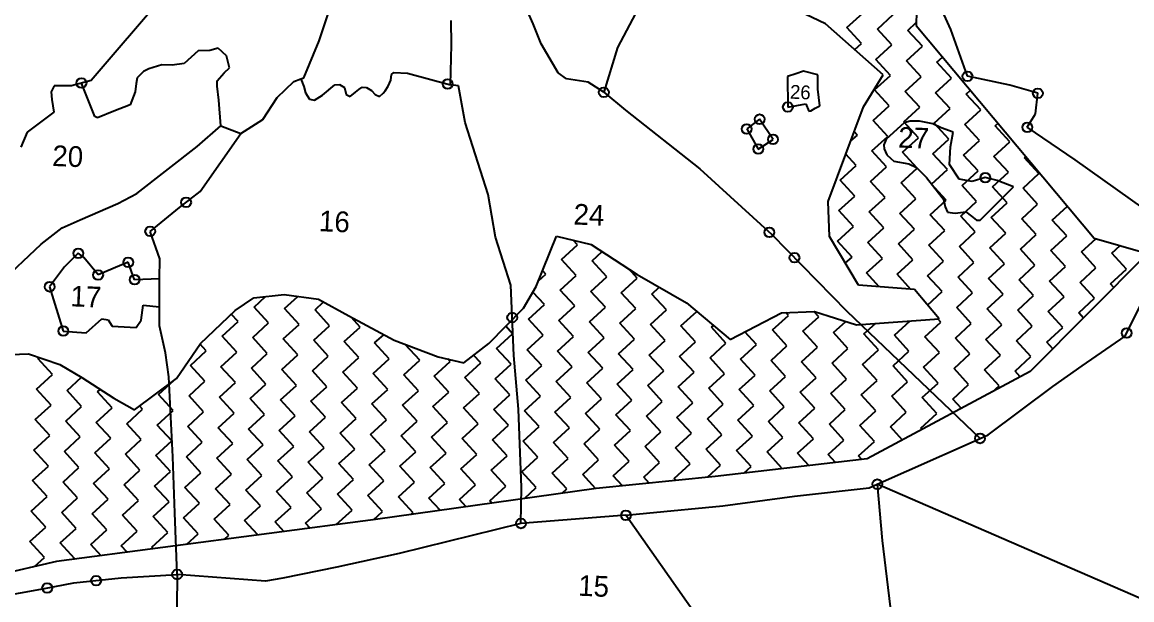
# Model space of a CAD drawing. Header units: metres. Extents: x 325382 to 334163, y 1808984 to 1815491.
# Drawn here: x 329309 to 330274, y 1812274 to 1812776 of the extents above; entities that cross this region are included whole.
import ezdxf

# ---------------------------------------------------------------- set-up
doc = ezdxf.new("R2010")
doc.units = ezdxf.units.M
doc.header["$MEASUREMENT"] = 0
for name, color, linetype in [('POLY_HATCH', 12, 'Continuous'), ('POLY_PARCEL', 6, 'Continuous'), ('POLY_WATER', 4, 'Continuous'), ('TEXT_PARCEL', 7, 'Continuous')]:
    doc.layers.add(name, color=color, linetype=linetype)
doc.styles.add('TEXT_MAP', font='', dxfattribs={"height": 1.8})
doc.styles.get('TEXT_MAP').set_extended_font_data('Kruti Dev 050')

msp = doc.modelspace()

# ---------------------------------------------------------------- linework, layer by layer
for centre in [(329360.3, 1812723.44), (329678.8, 1812722.57), (330130.93, 1812729.38), (329814.66, 1812715.47), (330192.16, 1812714.55), (329974.71, 1812702.58), (329938.93, 1812683.59), (329950.17, 1812692.02), (330182.94, 1812685.03), (329961.81, 1812674.44), (329949.03, 1812666.09), (330146.42, 1812641.24), (329451.34, 1812619.72), (329420.1, 1812594.5), (329958.62, 1812593.64), (329357.56, 1812575.41), (329401, 1812567.59), (329980.47, 1812571.61), (329374.8, 1812556.6), (329406.59, 1812552.42), (329332.58, 1812546.31), (329734.95, 1812519.56), (329344.53, 1812507.79), (330269.46, 1812506.1), (330141.86, 1812414.42), (330052.52, 1812374.63), (329833.85, 1812347.58), (329742.54, 1812340.47), (329373.09, 1812290.81), (329443.55, 1812296.14), (329330.52, 1812284.33)]:
    msp.add_circle(centre, 4.26)
at = {"layer": 'POLY_HATCH'}
for p, q in [((330087.32, 1812837), (330086.39, 1812773.48)), ((330007.4, 1812774.99), (329961.19, 1812797.23)), ((330057.68, 1812730.69), (330007.4, 1812774.99)), ((330086.39, 1812773.48), (330241.23, 1812588.51)), ((330040.45, 1812702.83), (330057.68, 1812730.69)), ((330009.75, 1812620.35), (330040.45, 1812702.83)), ((330010.94, 1812589.99), (330009.75, 1812620.35)), ((329755.69, 1812546.54), (329773.63, 1812590.36)), ((329773.63, 1812590.36), (329803.65, 1812583.14)), ((329803.65, 1812583.14), (329843.79, 1812556.96)), ((330036.04, 1812547.64), (330010.94, 1812589.99)), ((330241.23, 1812588.51), (330287.43, 1812575.26)), ((330287.43, 1812575.26), (330185.47, 1812472.55)), ((329843.79, 1812556.96), (329886.52, 1812532.35)), ((329744.75, 1812527.66), (329755.69, 1812546.54)), ((330084.74, 1812543.81), (330036.04, 1812547.64)), ((330106.38, 1812518.45), (330084.74, 1812543.81)), ((329493.98, 1812525.72), (329510.18, 1812536.77)), ((329510.18, 1812536.77), (329536.48, 1812539.54)), ((329536.48, 1812539.54), (329566.42, 1812535.6)), ((329566.42, 1812535.6), (329592.77, 1812520.9)), ((329463.91, 1812496.97), (329493.98, 1812525.72)), ((329714.75, 1812497), (329744.75, 1812527.66)), ((329886.52, 1812532.35), (329924.41, 1812500.38)), ((329924.41, 1812500.38), (329969.26, 1812523.65)), ((329969.26, 1812523.65), (329997.96, 1812524.91)), ((329997.96, 1812524.91), (330034.52, 1812513.2)), ((329592.77, 1812520.9), (329632.29, 1812499.8)), ((330034.52, 1812513.2), (330106.38, 1812518.45)), ((329442.94, 1812466.51), (329463.91, 1812496.97)), ((329632.29, 1812499.8), (329670.42, 1812485.49)), ((329692.94, 1812480.29), (329714.75, 1812497)), ((329298.55, 1812487.27), (329314.28, 1812487.88)), ((329314.28, 1812487.88), (329341.37, 1812478.84)), ((329670.42, 1812485.49), (329692.94, 1812480.29)), ((329341.37, 1812478.84), (329360.51, 1812467.53)), ((329360.51, 1812467.53), (329388.51, 1812449.3)), ((329406.39, 1812439.36), (329442.94, 1812466.51)), ((330185.47, 1812472.55), (330043.63, 1812396.55)), ((329388.51, 1812449.3), (329406.39, 1812439.36)), ((330043.63, 1812396.55), (329911.46, 1812381.43)), ((329911.46, 1812381.43), (329808.07, 1812371.03)), ((329808.07, 1812371.03), (329615.99, 1812343.98)), ((329615.99, 1812343.98), (329338.68, 1812307.33)), ((329338.68, 1812307.33), (328939.31, 1812216.24))]:
    msp.add_line(p, q, dxfattribs=at)
at = {"layer": 'POLY_HATCH', "linetype": 'Continuous'}
for p, q in [((330026.02, 1812771.64), (330039.86, 1812784.32)), ((330052.54, 1812770.47), (330066.39, 1812783.15)), ((330079.06, 1812769.3), (330086.42, 1812776.04)), ((330038.69, 1812757.8), (330026.02, 1812771.64)), ((330065.22, 1812756.63), (330052.54, 1812770.47)), ((330091.74, 1812755.46), (330079.06, 1812769.3)), ((330032.92, 1812752.51), (330038.69, 1812757.8)), ((330051.37, 1812743.95), (330065.22, 1812756.63)), ((330077.89, 1812742.78), (330091.74, 1812755.46)), ((330104.41, 1812741.61), (330109.31, 1812746.1)), ((330064.05, 1812730.1), (330051.37, 1812743.95)), ((330090.57, 1812728.94), (330077.89, 1812742.78)), ((330117.09, 1812727.77), (330104.41, 1812741.61)), ((330050.2, 1812717.43), (330064.05, 1812730.1)), ((330076.72, 1812716.26), (330090.57, 1812728.94)), ((330103.24, 1812715.09), (330117.09, 1812727.77)), ((330062.88, 1812703.58), (330050.2, 1812717.43)), ((330089.4, 1812702.41), (330076.72, 1812716.26)), ((330129.76, 1812713.92), (330133.43, 1812717.28)), ((330115.92, 1812701.24), (330103.24, 1812715.09)), ((330142.44, 1812700.07), (330129.76, 1812713.92)), ((330049.03, 1812690.91), (330062.88, 1812703.58)), ((330075.55, 1812689.74), (330089.4, 1812702.41)), ((330102.07, 1812688.57), (330115.92, 1812701.24)), ((330128.6, 1812687.4), (330142.44, 1812700.07)), ((330061.71, 1812677.06), (330049.03, 1812690.91)), ((330088.23, 1812675.89), (330075.55, 1812689.74)), ((330114.75, 1812674.72), (330102.07, 1812688.57)), ((330141.27, 1812673.55), (330128.6, 1812687.4)), ((330155.12, 1812686.23), (330157.56, 1812688.46)), ((330029.28, 1812672.83), (330035.19, 1812678.23)), ((330035.19, 1812678.23), (330032.42, 1812681.25)), ((330167.79, 1812672.38), (330155.12, 1812686.23)), ((330047.86, 1812664.39), (330061.71, 1812677.06)), ((330074.38, 1812663.22), (330088.23, 1812675.89)), ((330100.9, 1812662.05), (330114.75, 1812674.72)), ((330127.43, 1812660.88), (330141.27, 1812673.55)), ((330153.95, 1812659.71), (330167.79, 1812672.38)), ((330034.02, 1812651.71), (330025.06, 1812661.49)), ((330060.54, 1812650.54), (330047.86, 1812664.39)), ((330087.06, 1812649.37), (330074.38, 1812663.22)), ((330113.58, 1812648.2), (330100.9, 1812662.05)), ((330140.1, 1812647.03), (330127.43, 1812660.88)), ((330166.62, 1812645.86), (330153.95, 1812659.71)), ((330180.47, 1812658.54), (330181.68, 1812659.65)), ((330193.14, 1812644.69), (330180.47, 1812658.54)), ((330020.17, 1812639.03), (330034.02, 1812651.71)), ((330046.69, 1812637.87), (330060.54, 1812650.54)), ((330073.21, 1812636.7), (330087.06, 1812649.37)), ((330032.85, 1812625.19), (330020.17, 1812639.03)), ((330099.73, 1812635.53), (330113.58, 1812648.2)), ((330126.26, 1812634.36), (330140.1, 1812647.03)), ((330152.78, 1812633.19), (330166.62, 1812645.86)), ((330179.3, 1812632.02), (330193.14, 1812644.69)), ((330059.37, 1812624.02), (330046.69, 1812637.87)), ((330085.89, 1812622.85), (330073.21, 1812636.7)), ((330112.41, 1812621.68), (330099.73, 1812635.53)), ((330138.93, 1812620.51), (330126.26, 1812634.36)), ((330165.45, 1812619.34), (330152.78, 1812633.19)), ((330191.97, 1812618.17), (330179.3, 1812632.02)), ((330019, 1812612.51), (330032.85, 1812625.19)), ((330045.52, 1812611.34), (330059.37, 1812624.02)), ((330072.04, 1812610.17), (330085.89, 1812622.85)), ((330098.57, 1812609), (330112.41, 1812621.68)), ((330125.09, 1812607.83), (330138.93, 1812620.51)), ((330151.61, 1812606.67), (330165.45, 1812619.34)), ((330031.68, 1812598.67), (330019, 1812612.51)), ((330058.2, 1812597.5), (330045.52, 1812611.34)), ((330084.72, 1812596.33), (330072.04, 1812610.17)), ((330178.13, 1812605.5), (330191.97, 1812618.17)), ((330204.65, 1812604.33), (330217.86, 1812616.42)), ((330111.24, 1812595.16), (330098.57, 1812609)), ((330137.76, 1812593.99), (330125.09, 1812607.83)), ((330164.28, 1812592.82), (330151.61, 1812606.67)), ((330190.8, 1812591.65), (330178.13, 1812605.5)), ((330217.33, 1812590.48), (330204.65, 1812604.33)), ((330017.83, 1812585.99), (330031.68, 1812598.67)), ((330044.35, 1812584.82), (330058.2, 1812597.5)), ((330070.87, 1812583.65), (330084.72, 1812596.33)), ((330097.4, 1812582.48), (330111.24, 1812595.16)), ((330123.92, 1812581.31), (330137.76, 1812593.99)), ((330150.44, 1812580.14), (330164.28, 1812592.82)), ((330176.96, 1812578.97), (330190.8, 1812591.65)), ((330203.48, 1812577.8), (330217.33, 1812590.48)), ((329777.97, 1812570), (329791.82, 1812582.67)), ((329791.82, 1812582.67), (329787.92, 1812586.93)), ((330030.51, 1812572.15), (330017.83, 1812585.99)), ((330057.03, 1812570.98), (330044.35, 1812584.82)), ((330083.55, 1812569.81), (330070.87, 1812583.65)), ((330110.07, 1812568.64), (330097.4, 1812582.48)), ((330136.59, 1812567.47), (330123.92, 1812581.31)), ((330230, 1812576.64), (330242.56, 1812588.13)), ((330256.52, 1812575.47), (330263.72, 1812582.06)), ((329804.49, 1812568.83), (329813.27, 1812576.87)), ((330024.68, 1812566.81), (330030.51, 1812572.15)), ((330163.11, 1812566.3), (330150.44, 1812580.14)), ((330189.64, 1812565.13), (330176.96, 1812578.97)), ((330216.16, 1812563.96), (330203.48, 1812577.8)), ((330242.68, 1812562.79), (330230, 1812576.64)), ((330269.2, 1812561.62), (330256.52, 1812575.47)), ((329790.65, 1812556.15), (329777.97, 1812570)), ((329817.17, 1812554.98), (329804.49, 1812568.83)), ((329843.69, 1812553.81), (329836.38, 1812561.79)), ((330043.18, 1812558.3), (330057.03, 1812570.98)), ((330069.7, 1812557.13), (330083.55, 1812569.81)), ((330096.23, 1812555.96), (330110.07, 1812568.64)), ((330122.75, 1812554.79), (330136.59, 1812567.47)), ((330149.27, 1812553.62), (330163.11, 1812566.3)), ((330175.79, 1812552.45), (330189.64, 1812565.13)), ((330202.31, 1812551.28), (330216.16, 1812563.96)), ((330228.83, 1812550.11), (330242.68, 1812562.79)), ((330255.35, 1812548.94), (330269.2, 1812561.62)), ((329757.7, 1812551.43), (329764.13, 1812557.32)), ((329764.13, 1812557.32), (329761.35, 1812560.35)), ((329776.8, 1812543.48), (329790.65, 1812556.15)), ((329803.32, 1812542.31), (329817.17, 1812554.98)), ((329829.84, 1812541.14), (329843.69, 1812553.81)), ((330054.25, 1812546.21), (330043.18, 1812558.3)), ((330081.68, 1812544.05), (330069.7, 1812557.13)), ((330108.9, 1812542.12), (330096.23, 1812555.96)), ((330135.42, 1812540.95), (330122.75, 1812554.79)), ((330161.94, 1812539.78), (330149.27, 1812553.62)), ((330188.47, 1812538.61), (330175.79, 1812552.45)), ((329789.48, 1812529.63), (329776.8, 1812543.48)), ((329816, 1812528.46), (329803.32, 1812542.31)), ((329856.36, 1812539.97), (329862.9, 1812545.95)), ((330096.15, 1812530.44), (330108.9, 1812542.12)), ((330214.99, 1812537.44), (330202.31, 1812551.28)), ((330241.51, 1812536.27), (330228.83, 1812550.11)), ((330258.21, 1812545.82), (330255.35, 1812548.94)), ((329510.42, 1812528.65), (329520.47, 1812537.86)), ((329536.94, 1812527.48), (329548.4, 1812537.97)), ((329563.46, 1812526.31), (329570.89, 1812533.11)), ((329762.96, 1812530.8), (329752.92, 1812541.76)), ((329842.52, 1812527.29), (329829.84, 1812541.14)), ((329869.04, 1812526.12), (329856.36, 1812539.97)), ((330121.58, 1812528.27), (330135.42, 1812540.95)), ((330148.1, 1812527.1), (330161.94, 1812539.78)), ((330174.62, 1812525.93), (330188.47, 1812538.61)), ((330201.14, 1812524.76), (330214.99, 1812537.44)), ((330227.66, 1812523.59), (330241.51, 1812536.27)), ((329523.09, 1812514.81), (329510.42, 1812528.65)), ((329549.62, 1812513.64), (329536.94, 1812527.48)), ((329576.14, 1812512.47), (329563.46, 1812526.31)), ((329749.11, 1812518.12), (329762.96, 1812530.8)), ((329775.63, 1812516.95), (329789.48, 1812529.63)), ((329802.15, 1812515.79), (329816, 1812528.46)), ((329828.67, 1812514.62), (329842.52, 1812527.29)), ((329855.2, 1812513.45), (329869.04, 1812526.12)), ((329881.72, 1812512.28), (329895.43, 1812524.83)), ((329975.13, 1812521.44), (329972.95, 1812523.81)), ((330001.65, 1812520.27), (329997.42, 1812524.89)), ((330134.25, 1812514.43), (330121.58, 1812528.27)), ((330160.77, 1812513.26), (330148.1, 1812527.1)), ((330187.3, 1812512.09), (330174.62, 1812525.93)), ((330213.82, 1812510.92), (330201.14, 1812524.76)), ((330231.73, 1812519.15), (330227.66, 1812523.59)), ((329482.73, 1812503.3), (329496.57, 1812515.97)), ((329496.57, 1812515.97), (329490.61, 1812522.49)), ((329509.25, 1812502.13), (329523.09, 1812514.81)), ((329535.77, 1812500.96), (329549.62, 1812513.64)), ((329602.66, 1812511.3), (329594.91, 1812519.76)), ((329761.79, 1812504.28), (329749.11, 1812518.12)), ((329788.31, 1812503.11), (329775.63, 1812516.95)), ((329814.83, 1812501.94), (329802.15, 1812515.79)), ((329841.35, 1812500.77), (329828.67, 1812514.62)), ((329867.87, 1812499.6), (329855.2, 1812513.45)), ((329961.28, 1812508.77), (329975.13, 1812521.44)), ((329987.8, 1812507.6), (330001.65, 1812520.27)), ((330014.32, 1812506.43), (330025.04, 1812516.24)), ((330040.84, 1812505.26), (330050.82, 1812514.39)), ((330067.37, 1812504.09), (330081.03, 1812516.6)), ((330093.89, 1812502.92), (330107.73, 1812515.6)), ((330107.73, 1812515.6), (330105.2, 1812518.36)), ((330120.41, 1812501.75), (330134.25, 1812514.43)), ((330146.93, 1812500.58), (330160.77, 1812513.26)), ((329562.29, 1812499.79), (329576.14, 1812512.47)), ((329588.81, 1812498.62), (329602.66, 1812511.3)), ((329615.33, 1812497.45), (329623.2, 1812504.65)), ((329721.42, 1812492.77), (329735.26, 1812505.45)), ((329735.26, 1812505.45), (329729.34, 1812511.92)), ((329747.94, 1812491.6), (329761.79, 1812504.28)), ((329894.39, 1812498.43), (329881.72, 1812512.28)), ((329908.24, 1812511.11), (329909.9, 1812512.63)), ((329920.91, 1812497.26), (329908.24, 1812511.11)), ((329947.43, 1812496.09), (329937.36, 1812507.1)), ((329973.96, 1812494.92), (329961.28, 1812508.77)), ((330000.48, 1812493.75), (329987.8, 1812507.6)), ((330027, 1812492.58), (330014.32, 1812506.43)), ((330053.52, 1812491.41), (330040.84, 1812505.26)), ((330080.04, 1812490.24), (330067.37, 1812504.09)), ((330173.45, 1812499.41), (330187.3, 1812512.09)), ((330199.97, 1812498.24), (330213.82, 1812510.92)), ((329468.88, 1812490.62), (329463.55, 1812496.44)), ((329495.4, 1812489.45), (329482.73, 1812503.3)), ((329521.92, 1812488.28), (329509.25, 1812502.13)), ((329548.45, 1812487.11), (329535.77, 1812500.96)), ((329574.97, 1812485.94), (329562.29, 1812499.79)), ((329601.49, 1812484.78), (329588.81, 1812498.62)), ((329628.01, 1812483.61), (329615.33, 1812497.45)), ((329654.53, 1812482.44), (329641.96, 1812496.17)), ((329774.46, 1812490.43), (329788.31, 1812503.11)), ((329800.98, 1812489.26), (329814.83, 1812501.94)), ((329827.5, 1812488.09), (329841.35, 1812500.77)), ((329854.03, 1812486.92), (329867.87, 1812499.6)), ((329880.55, 1812485.75), (329894.39, 1812498.43)), ((329907.07, 1812484.59), (329920.91, 1812497.26)), ((329933.59, 1812483.42), (329947.43, 1812496.09)), ((329960.11, 1812482.25), (329973.96, 1812494.92)), ((330106.56, 1812489.07), (330093.89, 1812502.92)), ((330133.08, 1812487.9), (330120.41, 1812501.75)), ((330159.61, 1812486.73), (330146.93, 1812500.58)), ((330186.13, 1812485.57), (330173.45, 1812499.41)), ((330205.25, 1812492.48), (330199.97, 1812498.24)), ((329322.43, 1812483.8), (329323.52, 1812484.8)), ((329455.04, 1812477.95), (329468.88, 1812490.62)), ((329481.56, 1812476.78), (329495.4, 1812489.45)), ((329508.08, 1812475.61), (329521.92, 1812488.28)), ((329534.6, 1812474.44), (329548.45, 1812487.11)), ((329561.12, 1812473.27), (329574.97, 1812485.94)), ((329587.64, 1812472.1), (329601.49, 1812484.78)), ((329707.57, 1812480.1), (329701.44, 1812486.8)), ((329734.09, 1812478.93), (329721.42, 1812492.77)), ((329760.62, 1812477.76), (329747.94, 1812491.6)), ((329787.14, 1812476.59), (329774.46, 1812490.43)), ((329813.66, 1812475.42), (329800.98, 1812489.26)), ((329840.18, 1812474.25), (329827.5, 1812488.09)), ((329866.7, 1812473.08), (329854.03, 1812486.92)), ((329893.22, 1812471.91), (329880.55, 1812485.75)), ((329919.74, 1812470.74), (329907.07, 1812484.59)), ((329986.63, 1812481.08), (330000.48, 1812493.75)), ((330013.15, 1812479.91), (330027, 1812492.58)), ((330039.67, 1812478.74), (330053.52, 1812491.41)), ((330066.2, 1812477.57), (330080.04, 1812490.24)), ((330092.72, 1812476.4), (330106.56, 1812489.07)), ((330119.24, 1812475.23), (330133.08, 1812487.9)), ((330145.76, 1812474.06), (330159.61, 1812486.73)), ((330172.28, 1812472.89), (330186.13, 1812485.57)), ((329335.11, 1812469.95), (329322.43, 1812483.8)), ((329467.71, 1812464.1), (329455.04, 1812477.95)), ((329494.23, 1812462.93), (329481.56, 1812476.78)), ((329520.75, 1812461.76), (329508.08, 1812475.61)), ((329614.16, 1812470.93), (329628.01, 1812483.61)), ((329640.69, 1812469.76), (329654.53, 1812482.44)), ((329667.21, 1812468.59), (329681.05, 1812481.27)), ((329681.05, 1812481.27), (329679, 1812483.51)), ((329693.73, 1812467.42), (329707.57, 1812480.1)), ((329720.25, 1812466.25), (329734.09, 1812478.93)), ((329746.77, 1812465.08), (329760.62, 1812477.76)), ((329773.29, 1812463.91), (329787.14, 1812476.59)), ((329799.81, 1812462.74), (329813.66, 1812475.42)), ((329946.27, 1812469.57), (329933.59, 1812483.42)), ((329972.79, 1812468.4), (329960.11, 1812482.25)), ((329999.31, 1812467.23), (329986.63, 1812481.08)), ((330025.83, 1812466.06), (330013.15, 1812479.91)), ((330052.35, 1812464.89), (330039.67, 1812478.74)), ((330078.87, 1812463.72), (330066.2, 1812477.57)), ((330105.39, 1812462.55), (330092.72, 1812476.4)), ((330131.91, 1812461.38), (330119.24, 1812475.23)), ((329321.26, 1812457.27), (329335.11, 1812469.95)), ((329347.78, 1812456.1), (329360.36, 1812467.62)), ((329427.35, 1812452.6), (329440.87, 1812464.98)), ((329547.28, 1812460.59), (329534.6, 1812474.44)), ((329573.8, 1812459.42), (329561.12, 1812473.27)), ((329600.32, 1812458.25), (329587.64, 1812472.1)), ((329626.84, 1812457.08), (329614.16, 1812470.93)), ((329653.36, 1812455.91), (329640.69, 1812469.76)), ((329679.88, 1812454.75), (329667.21, 1812468.59)), ((329706.4, 1812453.58), (329693.73, 1812467.42)), ((329732.93, 1812452.41), (329720.25, 1812466.25)), ((329759.45, 1812451.24), (329746.77, 1812465.08)), ((329826.33, 1812461.57), (329840.18, 1812474.25)), ((329852.86, 1812460.4), (329866.7, 1812473.08)), ((329879.38, 1812459.23), (329893.22, 1812471.91)), ((329905.9, 1812458.06), (329919.74, 1812470.74)), ((329932.42, 1812456.89), (329946.27, 1812469.57)), ((329958.94, 1812455.72), (329972.79, 1812468.4)), ((329985.46, 1812454.56), (329999.31, 1812467.23)), ((330011.98, 1812453.39), (330025.83, 1812466.06)), ((330158.44, 1812460.21), (330145.76, 1812474.06)), ((330176.83, 1812467.92), (330172.28, 1812472.89)), ((329333.94, 1812443.43), (329321.26, 1812457.27)), ((329360.46, 1812442.26), (329347.78, 1812456.1)), ((329374.3, 1812454.93), (329376.61, 1812457.05)), ((329453.87, 1812451.43), (329467.71, 1812464.1)), ((329480.39, 1812450.26), (329494.23, 1812462.93)), ((329506.91, 1812449.09), (329520.75, 1812461.76)), ((329533.43, 1812447.92), (329547.28, 1812460.59)), ((329559.95, 1812446.75), (329573.8, 1812459.42)), ((329586.47, 1812445.58), (329600.32, 1812458.25)), ((329612.99, 1812444.41), (329626.84, 1812457.08)), ((329639.52, 1812443.24), (329653.36, 1812455.91)), ((329785.97, 1812450.07), (329773.29, 1812463.91)), ((329812.49, 1812448.9), (329799.81, 1812462.74)), ((329839.01, 1812447.73), (329826.33, 1812461.57)), ((329865.53, 1812446.56), (329852.86, 1812460.4)), ((329892.05, 1812445.39), (329879.38, 1812459.23)), ((329918.57, 1812444.22), (329905.9, 1812458.06)), ((329945.1, 1812443.05), (329932.42, 1812456.89)), ((329971.62, 1812441.88), (329958.94, 1812455.72)), ((330038.5, 1812452.22), (330052.35, 1812464.89)), ((330065.03, 1812451.05), (330078.87, 1812463.72)), ((330091.55, 1812449.88), (330105.39, 1812462.55)), ((330118.07, 1812448.71), (330131.91, 1812461.38)), ((330152.78, 1812455.04), (330158.44, 1812460.21)), ((329386.98, 1812441.09), (329374.3, 1812454.93)), ((329440.02, 1812438.75), (329427.35, 1812452.6)), ((329466.54, 1812437.58), (329453.87, 1812451.43)), ((329493.06, 1812436.41), (329480.39, 1812450.26)), ((329519.59, 1812435.24), (329506.91, 1812449.09)), ((329546.11, 1812434.07), (329533.43, 1812447.92)), ((329572.63, 1812432.9), (329559.95, 1812446.75)), ((329666.04, 1812442.07), (329679.88, 1812454.75)), ((329692.56, 1812440.9), (329706.4, 1812453.58)), ((329719.08, 1812439.73), (329732.93, 1812452.41)), ((329745.6, 1812438.56), (329759.45, 1812451.24)), ((329772.12, 1812437.39), (329785.97, 1812450.07)), ((329798.64, 1812436.22), (329812.49, 1812448.9)), ((329825.17, 1812435.05), (329839.01, 1812447.73)), ((329851.69, 1812433.88), (329865.53, 1812446.56)), ((329998.14, 1812440.71), (329985.46, 1812454.56)), ((330024.66, 1812439.54), (330011.98, 1812453.39)), ((330051.18, 1812438.37), (330038.5, 1812452.22)), ((330077.7, 1812437.2), (330065.03, 1812451.05)), ((330104.22, 1812436.03), (330091.55, 1812449.88)), ((330125.6, 1812440.48), (330118.07, 1812448.71)), ((329320.09, 1812430.75), (329333.94, 1812443.43)), ((329346.61, 1812429.58), (329360.46, 1812442.26)), ((329373.13, 1812428.41), (329386.98, 1812441.09)), ((329399.65, 1812427.24), (329413.5, 1812439.92)), ((329413.5, 1812439.92), (329410.93, 1812442.73)), ((329426.18, 1812426.07), (329440.02, 1812438.75)), ((329452.7, 1812424.9), (329466.54, 1812437.58)), ((329479.22, 1812423.74), (329493.06, 1812436.41)), ((329599.15, 1812431.73), (329586.47, 1812445.58)), ((329625.67, 1812430.56), (329612.99, 1812444.41)), ((329652.19, 1812429.39), (329639.52, 1812443.24)), ((329678.71, 1812428.22), (329666.04, 1812442.07)), ((329705.23, 1812427.05), (329692.56, 1812440.9)), ((329731.76, 1812425.88), (329719.08, 1812439.73)), ((329758.28, 1812424.71), (329745.6, 1812438.56)), ((329784.8, 1812423.55), (329772.12, 1812437.39)), ((329811.32, 1812422.38), (329798.64, 1812436.22)), ((329878.21, 1812432.71), (329892.05, 1812445.39)), ((329904.73, 1812431.54), (329918.57, 1812444.22)), ((329931.25, 1812430.37), (329945.1, 1812443.05)), ((329957.77, 1812429.2), (329971.62, 1812441.88)), ((329984.29, 1812428.03), (329998.14, 1812440.71)), ((330010.81, 1812426.86), (330024.66, 1812439.54)), ((330037.34, 1812425.69), (330051.18, 1812438.37)), ((330063.86, 1812424.53), (330077.7, 1812437.2)), ((330090.38, 1812423.36), (330104.22, 1812436.03)), ((329332.77, 1812416.91), (329320.09, 1812430.75)), ((329359.29, 1812415.74), (329346.61, 1812429.58)), ((329385.81, 1812414.57), (329373.13, 1812428.41)), ((329412.33, 1812413.4), (329399.65, 1812427.24)), ((329505.74, 1812422.57), (329519.59, 1812435.24)), ((329532.26, 1812421.4), (329546.11, 1812434.07)), ((329558.78, 1812420.23), (329572.63, 1812432.9)), ((329585.3, 1812419.06), (329599.15, 1812431.73)), ((329611.83, 1812417.89), (329625.67, 1812430.56)), ((329638.35, 1812416.72), (329652.19, 1812429.39)), ((329664.87, 1812415.55), (329678.71, 1812428.22)), ((329691.39, 1812414.38), (329705.23, 1812427.05)), ((329837.84, 1812421.21), (329825.17, 1812435.05)), ((329864.36, 1812420.04), (329851.69, 1812433.88)), ((329890.88, 1812418.87), (329878.21, 1812432.71)), ((329917.4, 1812417.7), (329904.73, 1812431.54)), ((329943.93, 1812416.53), (329931.25, 1812430.37)), ((329970.45, 1812415.36), (329957.77, 1812429.2)), ((329996.97, 1812414.19), (329984.29, 1812428.03)), ((330023.49, 1812413.02), (330010.81, 1812426.86)), ((329318.92, 1812404.23), (329332.77, 1812416.91)), ((329438.85, 1812412.23), (329426.18, 1812426.07)), ((329465.37, 1812411.06), (329452.7, 1812424.9)), ((329491.89, 1812409.89), (329479.22, 1812423.74)), ((329518.42, 1812408.72), (329505.74, 1812422.57)), ((329544.94, 1812407.55), (329532.26, 1812421.4)), ((329571.46, 1812406.38), (329558.78, 1812420.23)), ((329597.98, 1812405.21), (329585.3, 1812419.06)), ((329624.5, 1812404.04), (329611.83, 1812417.89)), ((329651.02, 1812402.87), (329638.35, 1812416.72)), ((329717.91, 1812413.21), (329731.76, 1812425.88)), ((329744.43, 1812412.04), (329758.28, 1812424.71)), ((329770.95, 1812410.87), (329784.8, 1812423.55)), ((329797.47, 1812409.7), (329811.32, 1812422.38)), ((329824, 1812408.53), (329837.84, 1812421.21)), ((329850.52, 1812407.36), (329864.36, 1812420.04)), ((329877.04, 1812406.19), (329890.88, 1812418.87)), ((329903.56, 1812405.02), (329917.4, 1812417.7)), ((330050.01, 1812411.85), (330037.34, 1812425.69)), ((330074.38, 1812413.03), (330063.86, 1812424.53)), ((330091.46, 1812422.18), (330090.38, 1812423.36)), ((329345.44, 1812403.06), (329359.29, 1812415.74)), ((329371.96, 1812401.89), (329385.81, 1812414.57)), ((329398.49, 1812400.72), (329412.33, 1812413.4)), ((329425.01, 1812399.55), (329438.85, 1812412.23)), ((329451.53, 1812398.38), (329465.37, 1812411.06)), ((329478.05, 1812397.21), (329491.89, 1812409.89)), ((329504.57, 1812396.04), (329518.42, 1812408.72)), ((329531.09, 1812394.87), (329544.94, 1812407.55)), ((329677.54, 1812401.7), (329664.87, 1812415.55)), ((329704.06, 1812400.53), (329691.39, 1812414.38)), ((329730.59, 1812399.36), (329717.91, 1812413.21)), ((329757.11, 1812398.19), (329744.43, 1812412.04)), ((329783.63, 1812397.02), (329770.95, 1812410.87)), ((329810.15, 1812395.85), (329797.47, 1812409.7)), ((329836.67, 1812394.68), (329824, 1812408.53)), ((329863.19, 1812393.52), (329850.52, 1812407.36)), ((329930.08, 1812403.85), (329943.93, 1812416.53)), ((329956.6, 1812402.68), (329970.45, 1812415.36)), ((329983.12, 1812401.51), (329996.97, 1812414.19)), ((330009.64, 1812400.34), (330023.49, 1812413.02)), ((330036.17, 1812399.17), (330050.01, 1812411.85)), ((329331.6, 1812390.39), (329318.92, 1812404.23)), ((329358.12, 1812389.22), (329345.44, 1812403.06)), ((329384.64, 1812388.05), (329371.96, 1812401.89)), ((329411.16, 1812386.88), (329398.49, 1812400.72)), ((329437.68, 1812385.71), (329425.01, 1812399.55)), ((329464.2, 1812384.54), (329451.53, 1812398.38)), ((329557.61, 1812393.71), (329571.46, 1812406.38)), ((329584.13, 1812392.54), (329597.98, 1812405.21)), ((329610.66, 1812391.37), (329624.5, 1812404.04)), ((329637.18, 1812390.2), (329651.02, 1812402.87)), ((329663.7, 1812389.03), (329677.54, 1812401.7)), ((329690.22, 1812387.86), (329704.06, 1812400.53)), ((329716.74, 1812386.69), (329730.59, 1812399.36)), ((329743.26, 1812385.52), (329757.11, 1812398.19)), ((329889.71, 1812392.35), (329877.04, 1812406.19)), ((329916.24, 1812391.18), (329903.56, 1812405.02)), ((329942.76, 1812390.01), (329930.08, 1812403.85)), ((329969.28, 1812388.84), (329956.6, 1812402.68)), ((329992.97, 1812390.76), (329983.12, 1812401.51)), ((330016.01, 1812393.39), (330009.64, 1812400.34)), ((330039.04, 1812396.03), (330036.17, 1812399.17)), ((329317.75, 1812377.71), (329331.6, 1812390.39)), ((329344.27, 1812376.54), (329358.12, 1812389.22)), ((329370.79, 1812375.37), (329384.64, 1812388.05)), ((329490.72, 1812383.37), (329478.05, 1812397.21)), ((329517.25, 1812382.2), (329504.57, 1812396.04)), ((329543.77, 1812381.03), (329531.09, 1812394.87)), ((329570.29, 1812379.86), (329557.61, 1812393.71)), ((329596.81, 1812378.69), (329584.13, 1812392.54)), ((329623.33, 1812377.52), (329610.66, 1812391.37)), ((329649.85, 1812376.35), (329637.18, 1812390.2)), ((329676.37, 1812375.18), (329663.7, 1812389.03)), ((329702.9, 1812374.01), (329690.22, 1812387.86)), ((329769.78, 1812384.35), (329783.63, 1812397.02)), ((329796.3, 1812383.18), (329810.15, 1812395.85)), ((329822.83, 1812382.01), (329836.67, 1812394.68)), ((329849.35, 1812380.84), (329863.19, 1812393.52)), ((329875.87, 1812379.67), (329889.71, 1812392.35)), ((329904.86, 1812380.77), (329916.24, 1812391.18)), ((329936.52, 1812384.3), (329942.76, 1812390.01)), ((329968.29, 1812387.93), (329969.28, 1812388.84)), ((329397.32, 1812374.2), (329411.16, 1812386.88)), ((329423.84, 1812373.03), (329437.68, 1812385.71)), ((329450.36, 1812371.86), (329464.2, 1812384.54)), ((329476.88, 1812370.69), (329490.72, 1812383.37)), ((329503.4, 1812369.52), (329517.25, 1812382.2)), ((329529.92, 1812368.35), (329543.77, 1812381.03)), ((329556.44, 1812367.18), (329570.29, 1812379.86)), ((329582.96, 1812366.01), (329596.81, 1812378.69)), ((329729.42, 1812372.84), (329716.74, 1812386.69)), ((329755.94, 1812371.67), (329743.26, 1812385.52)), ((329782.46, 1812370.5), (329769.78, 1812384.35)), ((329807.5, 1812370.95), (329796.3, 1812383.18)), ((329830.78, 1812373.32), (329822.83, 1812382.01)), ((329854.09, 1812375.66), (329849.35, 1812380.84)), ((329877.39, 1812378), (329875.87, 1812379.67)), ((329330.43, 1812363.86), (329317.75, 1812377.71)), ((329356.95, 1812362.7), (329344.27, 1812376.54)), ((329383.47, 1812361.53), (329370.79, 1812375.37)), ((329409.99, 1812360.36), (329397.32, 1812374.2)), ((329436.51, 1812359.19), (329423.84, 1812373.03)), ((329463.03, 1812358.02), (329450.36, 1812371.86)), ((329489.56, 1812356.85), (329476.88, 1812370.69)), ((329516.08, 1812355.68), (329503.4, 1812369.52)), ((329609.49, 1812364.84), (329623.33, 1812377.52)), ((329636.01, 1812363.67), (329649.85, 1812376.35)), ((329662.53, 1812362.51), (329676.37, 1812375.18)), ((329689.05, 1812361.34), (329702.9, 1812374.01)), ((329715.57, 1812360.17), (329729.42, 1812372.84)), ((329745.64, 1812362.24), (329755.94, 1812371.67)), ((329778.49, 1812366.87), (329782.46, 1812370.5)), ((329316.58, 1812351.19), (329330.43, 1812363.86)), ((329343.1, 1812350.02), (329356.95, 1812362.7)), ((329369.62, 1812348.85), (329383.47, 1812361.53)), ((329396.15, 1812347.68), (329409.99, 1812360.36)), ((329422.67, 1812346.51), (329436.51, 1812359.19)), ((329542.6, 1812354.51), (329529.92, 1812368.35)), ((329569.12, 1812353.34), (329556.44, 1812367.18)), ((329595.64, 1812352.17), (329582.96, 1812366.01)), ((329622.16, 1812351), (329609.49, 1812364.84)), ((329648.68, 1812349.83), (329636.01, 1812363.67)), ((329672.23, 1812351.91), (329662.53, 1812362.51)), ((329694.78, 1812355.08), (329689.05, 1812361.34)), ((329717.32, 1812358.25), (329715.57, 1812360.17)), ((329329.26, 1812337.34), (329316.58, 1812351.19)), ((329355.78, 1812336.17), (329343.1, 1812350.02)), ((329449.19, 1812345.34), (329463.03, 1812358.02)), ((329475.71, 1812344.17), (329489.56, 1812356.85)), ((329502.23, 1812343), (329516.08, 1812355.68)), ((329528.75, 1812341.83), (329542.6, 1812354.51)), ((329555.27, 1812340.66), (329569.12, 1812353.34)), ((329581.79, 1812339.49), (329595.64, 1812352.17)), ((329614.25, 1812343.75), (329622.16, 1812351)), ((329647.08, 1812348.36), (329648.68, 1812349.83)), ((329382.3, 1812335), (329369.62, 1812348.85)), ((329408.82, 1812333.83), (329396.15, 1812347.68)), ((329435.34, 1812332.67), (329422.67, 1812346.51)), ((329461.86, 1812331.5), (329449.19, 1812345.34)), ((329488.39, 1812330.33), (329475.71, 1812344.17)), ((329513.71, 1812330.46), (329502.23, 1812343)), ((329536.41, 1812333.47), (329528.75, 1812341.83)), ((329559.12, 1812336.47), (329555.27, 1812340.66)), ((329581.82, 1812339.47), (329581.79, 1812339.49)), ((329315.41, 1812324.67), (329329.26, 1812337.34)), ((329341.93, 1812323.5), (329355.78, 1812336.17)), ((329368.46, 1812322.33), (329382.3, 1812335)), ((329394.98, 1812321.16), (329408.82, 1812333.83)), ((329421.5, 1812319.99), (329435.34, 1812332.67)), ((329451.8, 1812322.28), (329461.86, 1812331.5)), ((329484.29, 1812326.57), (329488.39, 1812330.33)), ((329328.09, 1812310.82), (329315.41, 1812324.67)), ((329354.61, 1812309.65), (329341.93, 1812323.5)), ((329377.49, 1812312.46), (329368.46, 1812322.33)), ((329400.2, 1812315.46), (329394.98, 1812321.16)), ((329319.49, 1812302.95), (329328.09, 1812310.82)), ((329422.9, 1812318.46), (329421.5, 1812319.99)), ((329354.33, 1812309.39), (329354.61, 1812309.65))]:
    msp.add_line(p, q, dxfattribs=at)
at = {"layer": 'POLY_PARCEL'}
for p, q in [((329753.24, 1812774.89), (329739.54, 1812805.43)), ((329567.13, 1812760.12), (329578.49, 1812794.11)), ((330116.57, 1812769.96), (330103.7, 1812798.47)), ((329844.72, 1812788.83), (329826.59, 1812754.43)), ((329682.19, 1812756.77), (329681.78, 1812777.81)), ((329760.15, 1812757.64), (329753.24, 1812774.89)), ((330130.93, 1812729.38), (330116.57, 1812769.96)), ((329553.78, 1812728.12), (329567.13, 1812760.12)), ((329681.22, 1812721.91), (329682.19, 1812756.77)), ((329774.97, 1812732.49), (329760.15, 1812757.64)), ((329826.59, 1812754.43), (329814.66, 1812715.47)), ((329461.78, 1812751.39), (329449.63, 1812740.43)), ((329472.05, 1812751.88), (329461.78, 1812751.39)), ((329479.23, 1812753.93), (329472.05, 1812751.88)), ((329486.34, 1812747), (329479.23, 1812753.93)), ((329489.19, 1812736.64), (329486.34, 1812747)), ((329418.94, 1812735.8), (329414.26, 1812733.48)), ((329430.12, 1812739.24), (329418.94, 1812735.8)), ((329439.26, 1812739), (329430.12, 1812739.24)), ((329449.63, 1812740.43), (329439.26, 1812739)), ((329484.57, 1812732.37), (329489.19, 1812736.64)), ((329408.66, 1812728.06), (329407.82, 1812723.22)), ((329414.26, 1812733.48), (329408.66, 1812728.06)), ((329478.43, 1812725.4), (329484.57, 1812732.37)), ((329544.93, 1812724.74), (329551.12, 1812727.1)), ((329551.12, 1812727.1), (329553.78, 1812728.12)), ((329551.12, 1812727.1), (329553.6, 1812720.55)), ((329627.14, 1812720.72), (329629.42, 1812726.07)), ((329629.42, 1812726.07), (329629.97, 1812730.82)), ((329629.97, 1812730.82), (329632.1, 1812732.6)), ((329632.1, 1812732.6), (329643.79, 1812732.09)), ((329643.79, 1812732.09), (329681.22, 1812721.91)), ((329782.05, 1812727.09), (329774.97, 1812732.49)), ((329801.04, 1812724.34), (329782.05, 1812727.09)), ((329981.53, 1812731.61), (329974.38, 1812729.04)), ((329974.38, 1812729.04), (329974.71, 1812702.58)), ((329988.26, 1812733.84), (329981.53, 1812731.61)), ((330000.89, 1812730.52), (329988.26, 1812733.84)), ((330000.84, 1812718.28), (330000.89, 1812730.52)), ((330167.88, 1812721.54), (330130.93, 1812729.38)), ((329371.81, 1812694.35), (329360.3, 1812723.44)), ((329407.82, 1812723.22), (329407.17, 1812715.69)), ((329478.26, 1812720.75), (329478.43, 1812725.4)), ((329479.85, 1812708.48), (329478.26, 1812720.75)), ((329530.39, 1812710.89), (329544.93, 1812724.74)), ((329553.6, 1812720.55), (329555.06, 1812714.86)), ((329569.98, 1812712.84), (329580.79, 1812721.91)), ((329580.79, 1812721.91), (329584.72, 1812722.07)), ((329584.72, 1812722.07), (329589.04, 1812719.5)), ((329589.04, 1812719.5), (329590.65, 1812713.46)), ((329598.59, 1812715.67), (329601.59, 1812717.92)), ((329601.59, 1812717.92), (329604.41, 1812719.84)), ((329604.41, 1812719.84), (329608.15, 1812719.68)), ((329608.15, 1812719.68), (329612.48, 1812717.1)), ((329612.48, 1812717.1), (329615.72, 1812713.38)), ((329622.77, 1812714.6), (329624.4, 1812716.58)), ((329624.4, 1812716.58), (329627.14, 1812720.72)), ((329688.29, 1812721.01), (329681.22, 1812721.91)), ((329694.18, 1812689.25), (329688.29, 1812721.01)), ((329814.66, 1812715.47), (329801.04, 1812724.34)), ((330002.6, 1812703.63), (330000.84, 1812718.28)), ((330192.16, 1812714.55), (330167.88, 1812721.54)), ((329407.17, 1812715.69), (329402.69, 1812704.64)), ((329481.59, 1812686.31), (329479.85, 1812708.48)), ((329517.94, 1812691.73), (329530.39, 1812710.89)), ((329555.06, 1812714.86), (329558.58, 1812709.59)), ((329558.58, 1812709.59), (329563.14, 1812708.71)), ((329563.14, 1812708.71), (329569.98, 1812712.84)), ((329590.65, 1812713.46), (329593.99, 1812711.78)), ((329593.99, 1812711.78), (329598.59, 1812715.67)), ((329615.72, 1812713.38), (329619.41, 1812711.85)), ((329619.41, 1812711.85), (329622.77, 1812714.6)), ((329814.66, 1812715.47), (329833.49, 1812699.99)), ((330190.23, 1812696.57), (330192.16, 1812714.55)), ((329388.58, 1812699.12), (329374.28, 1812693.14)), ((329402.69, 1812704.64), (329388.58, 1812699.12)), ((329833.49, 1812699.99), (329898.15, 1812648.74)), ((329974.71, 1812702.58), (329990.26, 1812705.26)), ((329990.26, 1812705.26), (329992.88, 1812699.13)), ((329992.88, 1812699.13), (329994.58, 1812699.29)), ((329994.58, 1812699.29), (329998.54, 1812701.77)), ((329998.54, 1812701.77), (330002.6, 1812703.63)), ((330182.94, 1812685.03), (330190.23, 1812696.57)), ((329374.28, 1812693.14), (329371.81, 1812694.35)), ((329498.79, 1812679.72), (329517.94, 1812691.73)), ((329713.94, 1812626.64), (329694.18, 1812689.25)), ((329950.17, 1812692.02), (329938.93, 1812683.59)), ((329961.81, 1812674.44), (329950.17, 1812692.02)), ((330075.93, 1812688.83), (330060.25, 1812674.68)), ((330081.08, 1812690.36), (330075.93, 1812688.83)), ((330089.29, 1812690.2), (330081.08, 1812690.36)), ((330100.92, 1812687.92), (330089.29, 1812690.2)), ((330108.2, 1812684.48), (330100.92, 1812687.92)), ((329460.89, 1812668.41), (329481.59, 1812686.31)), ((329463.46, 1812629.28), (329498.79, 1812679.72)), ((329481.59, 1812686.31), (329498.79, 1812679.72)), ((329938.93, 1812683.59), (329949.03, 1812666.09)), ((330118.42, 1812680.65), (330108.2, 1812684.48)), ((330116.3, 1812668.05), (330118.42, 1812680.65)), ((330224.55, 1812656.79), (330182.94, 1812685.03)), ((329408.34, 1812627.49), (329460.89, 1812668.41)), ((329949.03, 1812666.09), (329961.81, 1812674.44)), ((330060.25, 1812674.68), (330058.28, 1812669.88)), ((330058.28, 1812669.88), (330058.5, 1812666.16)), ((330115.25, 1812652.77), (330116.3, 1812668.05)), ((330058.5, 1812666.16), (330060.83, 1812661.18)), ((330060.83, 1812661.18), (330064.4, 1812657.89)), ((329898.15, 1812648.74), (329960.71, 1812591.73)), ((330064.4, 1812657.89), (330067.03, 1812655.43)), ((330067.03, 1812655.43), (330079.83, 1812653.11)), ((330079.83, 1812653.11), (330086.53, 1812649.89)), ((330086.53, 1812649.89), (330095.36, 1812641.38)), ((330123.68, 1812639.9), (330115.25, 1812652.77)), ((330309.29, 1812596.34), (330224.55, 1812656.79)), ((330095.36, 1812641.38), (330102.58, 1812632.07)), ((330134.93, 1812637.84), (330123.68, 1812639.9)), ((330146.42, 1812641.24), (330134.93, 1812637.84)), ((330156.68, 1812638.84), (330146.42, 1812641.24)), ((330171.09, 1812633.12), (330156.68, 1812638.84)), ((329445.72, 1812615.28), (329463.46, 1812629.28)), ((330102.58, 1812632.07), (330109.98, 1812622.57)), ((330142.02, 1812604.22), (330171.09, 1812633.12)), ((329391.9, 1812618.64), (329408.34, 1812627.49)), ((329720.46, 1812589.46), (329713.94, 1812626.64)), ((330109.98, 1812622.57), (330111.44, 1812615.86)), ((329359.27, 1812604.64), (329391.9, 1812618.64)), ((329420.1, 1812594.5), (329445.72, 1812615.28)), ((330111.44, 1812615.86), (330113.59, 1812611.27)), ((330113.59, 1812611.27), (330120.19, 1812610.2)), ((330120.19, 1812610.2), (330129.62, 1812611.35)), ((330129.62, 1812611.35), (330134.54, 1812607.61)), ((329343.63, 1812597.67), (329359.27, 1812604.64)), ((330134.54, 1812607.61), (330138.7, 1812604.31)), ((330138.7, 1812604.31), (330142.02, 1812604.22)), ((329325.26, 1812583.39), (329343.63, 1812597.67)), ((329428.34, 1812570.66), (329420.1, 1812594.5)), ((329960.71, 1812591.73), (330026.03, 1812525.22)), ((329288.67, 1812549.2), (329325.26, 1812583.39)), ((329733.63, 1812547.71), (329720.46, 1812589.46)), ((329357.56, 1812575.41), (329345.58, 1812563.79)), ((329362.27, 1812571.73), (329357.56, 1812575.41)), ((329374.8, 1812556.6), (329362.27, 1812571.73)), ((329345.58, 1812563.79), (329332.58, 1812546.31)), ((329401, 1812567.59), (329374.8, 1812556.6)), ((329406.59, 1812552.42), (329401, 1812567.59)), ((329428.26, 1812553.23), (329428.34, 1812570.66)), ((329428.26, 1812553.23), (329406.59, 1812552.42)), ((329428.16, 1812528.8), (329428.26, 1812553.23)), ((329332.58, 1812546.31), (329344.53, 1812507.79)), ((329736.51, 1812486.5), (329733.63, 1812547.71)), ((330268.13, 1812503.45), (330284.76, 1812536.66)), ((329412.29, 1812517.28), (329413.87, 1812530.3)), ((329413.87, 1812530.3), (329428.16, 1812528.8)), ((329428.09, 1812512.42), (329428.16, 1812528.8)), ((330026.03, 1812525.22), (330141.86, 1812414.42)), ((329364.37, 1812506.16), (329378.01, 1812518.36)), ((329378.01, 1812518.36), (329383.45, 1812517.69)), ((329383.45, 1812517.69), (329387.08, 1812511.92)), ((329407.97, 1812510.85), (329412.29, 1812517.28)), ((329344.53, 1812507.79), (329364.37, 1812506.16)), ((329387.08, 1812511.92), (329407.97, 1812510.85)), ((329433.46, 1812488.78), (329428.09, 1812512.42)), ((330230.81, 1812477.53), (330268.13, 1812503.45)), ((329436.32, 1812468.07), (329433.46, 1812488.78)), ((329740.48, 1812440.02), (329736.51, 1812486.5)), ((330205.25, 1812459.63), (330230.81, 1812477.53)), ((329439.68, 1812398.47), (329436.32, 1812468.07)), ((330148.94, 1812417.58), (330205.25, 1812459.63)), ((329743.07, 1812371.68), (329740.48, 1812440.02)), ((330141.86, 1812414.42), (330148.94, 1812417.58)), ((330077.98, 1812385.89), (330141.86, 1812414.42)), ((329441.6, 1812349.59), (329439.68, 1812398.47)), ((330052.52, 1812374.63), (330077.98, 1812385.89)), ((329742.54, 1812340.47), (329743.07, 1812371.68)), ((329980.41, 1812364.08), (330045.34, 1812371.46)), ((330045.34, 1812371.46), (330052.52, 1812374.63)), ((330213.26, 1812304.84), (330052.52, 1812374.63)), ((330052.52, 1812374.63), (330056.81, 1812325.67)), ((329918.09, 1812355.72), (329980.41, 1812364.08)), ((329443.55, 1812296.14), (329441.6, 1812349.59)), ((329833.85, 1812347.58), (329851.67, 1812349.56)), ((329851.67, 1812349.56), (329918.09, 1812355.72)), ((329742.54, 1812340.47), (329636.5, 1812314.36)), ((329833.85, 1812347.58), (329742.54, 1812340.47)), ((329939.52, 1812197.7), (329833.85, 1812347.58)), ((330056.81, 1812325.67), (330075.5, 1812169.33)), ((329636.5, 1812314.36), (329582.44, 1812302.48)), ((329582.44, 1812302.48), (329535.59, 1812292.95)), ((330431.62, 1812209.91), (330213.26, 1812304.84)), ((329353.8, 1812288.74), (329394.92, 1812293.16)), ((329394.92, 1812293.16), (329443.55, 1812296.14)), ((329443.55, 1812296.14), (329443.31, 1812267.51)), ((329520.39, 1812290.44), (329443.55, 1812296.14)), ((329535.59, 1812292.95), (329520.39, 1812290.44)), ((329286.11, 1812276.43), (329328.28, 1812283.9)), ((329328.28, 1812283.9), (329353.8, 1812288.74))]:
    msp.add_line(p, q, dxfattribs=at)
at = {"layer": 'POLY_WATER'}
for p, q in [((329442.44, 1812811.67), (329368.63, 1812725.81)), ((329368.63, 1812725.81), (329351.75, 1812721.01)), ((329336.5, 1812721.18), (329333.96, 1812715.7)), ((329351.75, 1812721.01), (329336.5, 1812721.18)), ((329333.96, 1812715.7), (329334.69, 1812709.06)), ((329334.69, 1812709.06), (329336.24, 1812698.06)), ((329336.24, 1812698.06), (329322.51, 1812687.64)), ((329322.51, 1812687.64), (329313.04, 1812680.69)), ((329313.04, 1812680.69), (329307.64, 1812667.71))]:
    msp.add_line(p, q, dxfattribs=at)

# ---------------------------------------------------------------- texts
at = {"layer": 'TEXT_PARCEL', "style": 'TEXT_MAP'}
for s, height, p in [('26', 12.014, (329976.41, 1812709.93)), ('27', 18.021, (330070.35, 1812667.43)), ('20', 18.021, (329334.62, 1812651.41)), ('16', 18.021, (329566.59, 1812594.7)), ('24', 18.021, (329788, 1812600.52)), ('17', 18.021, (329350.43, 1812529.37)), ('15', 18.021, (329792.05, 1812277.71))]:
    msp.add_text(s, height=height, rotation=357.47485, dxfattribs=at).set_placement(p)

doc.saveas('drawing.dxf')
